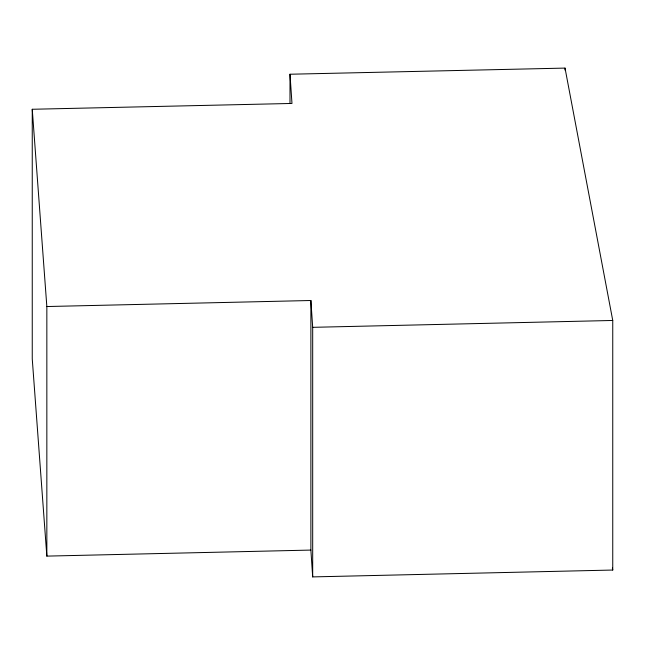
<?xml version="1.0" encoding="UTF-8"?>
<svg xmlns="http://www.w3.org/2000/svg" width="645" height="645" viewBox="0 0 645 645"><rect width="100%" height="100%" fill="white"/><g stroke="black" fill="none" stroke-linecap="round" stroke-linejoin="round"><path stroke-width="0.97" d="M289.992 74.231L291.975 103.45L32.25 109.271L46.843 306.536L310.882 300.506L312.688 327.329L312.688 576.904L612.75 570.043L612.75 320.468L565.02 68.096L289.992 74.231L289.992 103.418M312.688 327.329L612.75 320.468M32.25 109.271L32.25 358.846L46.843 556.111L310.882 550.08L312.688 576.904M612.379 568.06L612.75 570.043M565.02 68.096L565.02 70.111M310.882 300.506L310.882 550.08M46.843 306.536L46.843 556.111"/></g></svg>
